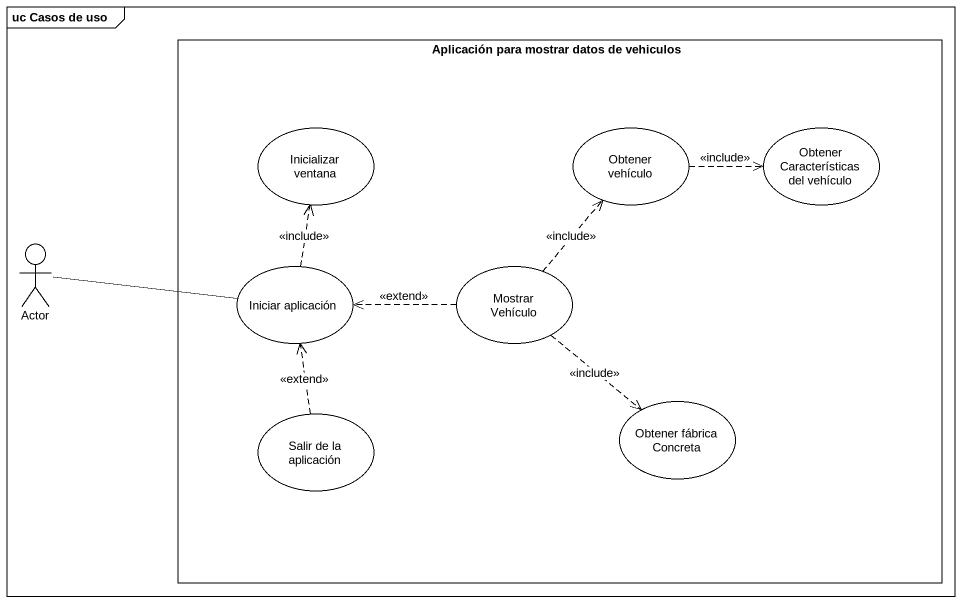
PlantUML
@startuml
mainframe uc Casos de uso
rectangle "Aplicación para mostrar datos de vehiculos" as Aplicación_para_mostrar {
  usecase "Inicializar ventana" as Inicializar_ventana
  usecase "Obtener vehículo" as Obtener_vehículo
  usecase "Obtener Características del vehículo" as Obtener_Características_del
  usecase "Iniciar aplicación" as Iniciar_aplicación
  usecase "Mostrar Vehículo" as Mostrar_Vehículo
  usecase "Salir de la aplicación" as Salir_de_la_aplicación
  usecase "Obtener fábrica Concreta" as Obtener_fábrica_Concreta
}
actor "Actor" as Actor_
Obtener_vehículo .right.> Obtener_Características_del : <<include>>
Actor_ -right- Iniciar_aplicación
Iniciar_aplicación .up.> Inicializar_ventana : <<include>>
Mostrar_Vehículo .up.> Obtener_vehículo : <<include>>
Mostrar_Vehículo .left.> Iniciar_aplicación : <<extend>>
Mostrar_Vehículo ..> Obtener_fábrica_Concreta : <<include>>
Salir_de_la_aplicación .up.> Iniciar_aplicación : <<extend>>
@enduml
